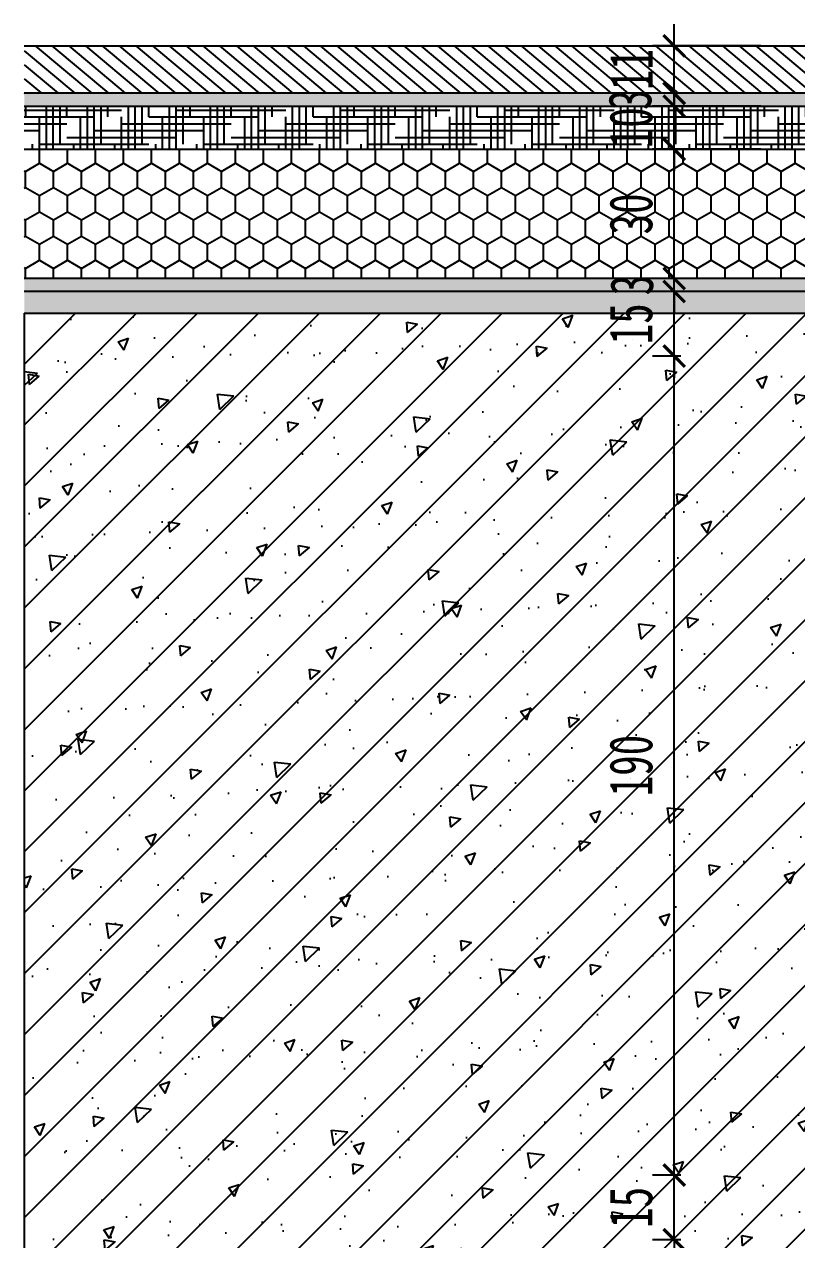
# Model space of a CAD drawing. Header units: millimetres. Extents: x 161920 to 181521, y -136232 to -127655.
# Drawn here: x 162237.8 to 162417, y -132948.7 to -132666.7 of the extents above; entities that cross this region are included whole.
import ezdxf

# ---------------------------------------------------------------- set-up
doc = ezdxf.new("R2010")
doc.units = ezdxf.units.MM
doc.header["$LTSCALE"] = 10
doc.header["$PDMODE"] = 3
for name, color, linetype in [('2MB2', 2, 'Continuous'), ('2PJ', 4, 'Continuous'), ('2TC', 8, 'Continuous'), ('A-土建墙（含管井、立管）', 6, 'Continuous')]:
    doc.layers.add(name, color=color, linetype=linetype)
doc.styles.add('DIM', font='SimSun.ttf', dxfattribs={"width": 0.7})
doc.dimstyles.new('5', dxfattribs={"dimscale": 5, "dimtxt": 2, "dimasz": 1, "dimexe": 1, "dimexo": 1, "dimgap": 1, "dimtad": 1, "dimdec": 0, "dimzin": 0, "dimdsep": 46, "dimtxsty": 'DIM', "dimblk": 'ARCHTICK', "dimcen": 0, "dimclrd": 5, "dimclre": 5, "dimclrt": 35, "dimadec": 0, "dimazin": 0, "dimtfac": 0.5, "dimtdec": 0, "dimtix": 1, "dimtmove": 2, "dimatfit": 2, "dimldrblk": 'A', "dimfxl": 0, "dimtolj": 1, "dimtzin": 0, "dimlwd": -1, "dimlwe": -1, "dimarcsym": 0})
pattern_1 = [(315, (163803.3908, -137857.1157), (0.841899, -3.08696304), [3.96875, -0.79375, 0, -0.79375])]

# ---------------------------------------------------------------- blocks, each defined once
blk = doc.blocks.new('_ArchTick')
at = {"color": 0, "linetype": 'ByBlock', "const_width": 0.15}
blk.add_lwpolyline([(-0.5, -0.5), (0.5, 0.5)], dxfattribs=at)
blk = doc.blocks.new('*D187')
at = {"color": 5, "ltscale": 0.15}
for p, q in [((162388.58, -132933.73), (162388.58, -132928.73)), ((162390.08, -132933.73), (162383.58, -132933.73)), ((162388.58, -132948.73), (162388.58, -132933.73)), ((162390.08, -132948.73), (162383.58, -132948.73)), ((162388.58, -132948.73), (162388.58, -132953.73))]:
    blk.add_line(p, q, dxfattribs=at)
at = {"layer": 'Defpoints', "color": 0, "ltscale": 0.15}
for p in [(162388.58, -132933.73), (162395.08, -132933.73), (162395.08, -132948.73)]:
    blk.add_point(p, dxfattribs=at)
at = {"color": 5, "ltscale": 0.15, "xscale": 5, "yscale": 5, "zscale": 5}
for p, rotation in [((162388.58, -132933.73), 270), ((162388.58, -132948.73), 90)]:
    blk.add_blockref('_ArchTick', p, dxfattribs=dict(at, rotation=rotation))
at = {"color": 35, "ltscale": 0.15, "insert": (162378.58, -132941.23), "char_height": 10, "attachment_point": 5, "rotation": 90, "style": 'DIM'}
blk.add_mtext('\\A1;15', dxfattribs=at)
blk = doc.blocks.new('A')
for p, q in [((-1.435, 1.148), (-1.09, 1.437)), ((-1.435, 1.148), (-0.369, 0)), ((-1.09, 1.437), (0, 0)), ((-0.369, 0), (-2.127, 0)), ((-1.435, -1.148), (-0.369, 0)), ((-1.09, -1.437), (0, 0)), ((-1.435, -1.148), (-1.09, -1.437))]:
    blk.add_line(p, q)
for points in [[(-1.435, 1.148), (-1.09, 1.437), (-0.369, 0), (0, 0)], [(-1.435, -1.148), (-1.09, -1.437), (-0.369, 0), (0, 0)]]:
    blk.add_solid(points)
blk = doc.blocks.new('*D188')
at = {"color": 5, "ltscale": 0.15}
for p, q in [((162390.08, -132743.73), (162383.58, -132743.73)), ((162388.58, -132933.73), (162388.58, -132743.73)), ((162390.08, -132933.73), (162383.58, -132933.73))]:
    blk.add_line(p, q, dxfattribs=at)
at = {"layer": 'Defpoints', "color": 0, "ltscale": 0.15}
for p in [(162388.58, -132743.73), (162395.08, -132743.73), (162395.08, -132933.73)]:
    blk.add_point(p, dxfattribs=at)
at = {"color": 5, "ltscale": 0.15, "xscale": 5, "yscale": 5, "zscale": 5}
for p, rotation in [((162388.58, -132743.73), 90), ((162388.58, -132933.73), 270)]:
    blk.add_blockref('_ArchTick', p, dxfattribs=dict(at, rotation=rotation))
at = {"color": 35, "ltscale": 0.15, "insert": (162378.58, -132838.73), "char_height": 10, "attachment_point": 5, "rotation": 90, "style": 'DIM'}
blk.add_mtext('\\A1;190', dxfattribs=at)
blk = doc.blocks.new('*D189')
at = {"color": 5, "ltscale": 0.15}
for p, q in [((162388.58, -132728.73), (162388.58, -132723.73)), ((162408.71, -132728.73), (162383.58, -132728.73)), ((162388.58, -132743.73), (162388.58, -132728.73)), ((162390.08, -132743.73), (162383.58, -132743.73)), ((162388.58, -132743.73), (162388.58, -132748.73))]:
    blk.add_line(p, q, dxfattribs=at)
at = {"layer": 'Defpoints', "color": 0, "ltscale": 0.15}
for p in [(162388.58, -132728.73), (162413.71, -132728.73), (162395.08, -132743.73)]:
    blk.add_point(p, dxfattribs=at)
at = {"color": 5, "ltscale": 0.15, "xscale": 5, "yscale": 5, "zscale": 5}
for p, rotation in [((162388.58, -132728.73), 270), ((162388.58, -132743.73), 90)]:
    blk.add_blockref('_ArchTick', p, dxfattribs=dict(at, rotation=rotation))
at = {"color": 35, "ltscale": 0.15, "insert": (162378.58, -132736.23), "char_height": 10, "attachment_point": 5, "rotation": 90, "style": 'DIM'}
blk.add_mtext('\\A1;15', dxfattribs=at)
blk = doc.blocks.new('*D190')
at = {"color": 5, "ltscale": 0.15}
for p, q in [((162388.58, -132725.73), (162388.58, -132720.73)), ((162408.71, -132725.73), (162383.58, -132725.73)), ((162388.58, -132728.73), (162388.58, -132725.73)), ((162408.71, -132728.73), (162383.58, -132728.73)), ((162388.58, -132728.73), (162388.58, -132733.73))]:
    blk.add_line(p, q, dxfattribs=at)
at = {"layer": 'Defpoints', "color": 0, "ltscale": 0.15}
for p in [(162388.58, -132725.73), (162413.71, -132725.73), (162413.71, -132728.73)]:
    blk.add_point(p, dxfattribs=at)
at = {"color": 5, "ltscale": 0.15, "xscale": 5, "yscale": 5, "zscale": 5}
for p, rotation in [((162388.58, -132725.73), 270), ((162388.58, -132728.73), 90)]:
    blk.add_blockref('_ArchTick', p, dxfattribs=dict(at, rotation=rotation))
at = {"color": 35, "ltscale": 0.15, "insert": (162378.77, -132727.23), "char_height": 10, "attachment_point": 5, "rotation": 90, "style": 'DIM'}
blk.add_mtext('\\A1;3', dxfattribs=at)
blk = doc.blocks.new('*D191')
at = {"color": 5, "ltscale": 0.15}
for p, q in [((162408.71, -132695.73), (162383.58, -132695.73)), ((162388.58, -132725.73), (162388.58, -132695.73)), ((162408.71, -132725.73), (162383.58, -132725.73))]:
    blk.add_line(p, q, dxfattribs=at)
at = {"layer": 'Defpoints', "color": 0, "ltscale": 0.15}
for p in [(162388.58, -132695.73), (162413.71, -132695.73), (162413.71, -132725.73)]:
    blk.add_point(p, dxfattribs=at)
at = {"color": 5, "ltscale": 0.15, "xscale": 5, "yscale": 5, "zscale": 5}
for p, rotation in [((162388.58, -132695.73), 90), ((162388.58, -132725.73), 270)]:
    blk.add_blockref('_ArchTick', p, dxfattribs=dict(at, rotation=rotation))
at = {"color": 35, "ltscale": 0.15, "insert": (162378.58, -132710.73), "char_height": 10, "attachment_point": 5, "rotation": 90, "style": 'DIM'}
blk.add_mtext('\\A1;30', dxfattribs=at)
blk = doc.blocks.new('*D192')
at = {"color": 5, "ltscale": 0.15}
for p, q in [((162388.58, -132685.73), (162388.58, -132680.73)), ((162408.71, -132685.73), (162383.58, -132685.73)), ((162388.58, -132695.73), (162388.58, -132685.73)), ((162408.71, -132695.73), (162383.58, -132695.73)), ((162388.58, -132695.73), (162388.58, -132700.73))]:
    blk.add_line(p, q, dxfattribs=at)
at = {"layer": 'Defpoints', "color": 0, "ltscale": 0.15}
for p in [(162388.58, -132685.73), (162413.71, -132685.73), (162413.71, -132695.73)]:
    blk.add_point(p, dxfattribs=at)
at = {"color": 5, "ltscale": 0.15, "xscale": 5, "yscale": 5, "zscale": 5}
for p, rotation in [((162388.58, -132685.73), 270), ((162388.58, -132695.73), 90)]:
    blk.add_blockref('_ArchTick', p, dxfattribs=dict(at, rotation=rotation))
at = {"color": 35, "ltscale": 0.15, "insert": (162378.58, -132690.73), "char_height": 10, "attachment_point": 5, "rotation": 90, "style": 'DIM'}
blk.add_mtext('\\A1;10', dxfattribs=at)
blk = doc.blocks.new('*D193')
at = {"color": 5, "ltscale": 0.15}
for p, q in [((162388.58, -132682.73), (162388.58, -132677.73)), ((162408.71, -132682.73), (162383.58, -132682.73)), ((162388.58, -132685.73), (162388.58, -132682.73)), ((162408.71, -132685.73), (162383.58, -132685.73)), ((162388.58, -132685.73), (162388.58, -132690.73))]:
    blk.add_line(p, q, dxfattribs=at)
at = {"layer": 'Defpoints', "color": 0, "ltscale": 0.15}
for p in [(162388.58, -132682.73), (162413.71, -132682.73), (162413.71, -132685.73)]:
    blk.add_point(p, dxfattribs=at)
at = {"color": 5, "ltscale": 0.15, "xscale": 5, "yscale": 5, "zscale": 5}
for p, rotation in [((162388.58, -132682.73), 270), ((162388.58, -132685.73), 90)]:
    blk.add_blockref('_ArchTick', p, dxfattribs=dict(at, rotation=rotation))
at = {"color": 35, "ltscale": 0.15, "insert": (162378.36, -132684.23), "char_height": 10, "attachment_point": 5, "rotation": 90, "style": 'DIM'}
blk.add_mtext('\\A1;3', dxfattribs=at)
blk = doc.blocks.new('*D194')
at = {"color": 5, "ltscale": 0.15}
for p, q in [((162388.58, -132671.73), (162388.58, -132666.73)), ((162408.71, -132671.73), (162383.58, -132671.73)), ((162388.58, -132682.73), (162388.58, -132671.73)), ((162408.71, -132682.73), (162383.58, -132682.73)), ((162388.58, -132682.73), (162388.58, -132687.73))]:
    blk.add_line(p, q, dxfattribs=at)
at = {"layer": 'Defpoints', "color": 0, "ltscale": 0.15}
for p in [(162388.58, -132671.73), (162413.71, -132671.73), (162413.71, -132682.73)]:
    blk.add_point(p, dxfattribs=at)
at = {"color": 5, "ltscale": 0.15, "xscale": 5, "yscale": 5, "zscale": 5}
for p, rotation in [((162388.58, -132671.73), 270), ((162388.58, -132682.73), 90)]:
    blk.add_blockref('_ArchTick', p, dxfattribs=dict(at, rotation=rotation))
at = {"color": 35, "ltscale": 0.15, "insert": (162378.58, -132677.23), "char_height": 10, "attachment_point": 5, "rotation": 90, "style": 'DIM'}
blk.add_mtext('\\A1;11', dxfattribs=at)

msp = doc.modelspace()

# ---------------------------------------------------------------- hatches: boundary and pattern name
at = {"layer": '2TC'}
h = msp.add_hatch(dxfattribs=at)
h.set_pattern_fill('饰面砖', color=250, scale=5, angle=-135, style=0)
h.set_pattern_definition([(320, (163803.3908, -137857.1157), (-1.606969, -1.9151111), [])])
h.paths.add_polyline_path([(162237.77, -132682.73), (162237.77, -132671.73), (162437.77, -132671.73), (162548.78, -132671.73), (162548.86, -132786.73), (162543.78, -132786.73), (162537.84, -132786.73), (162537.78, -132682.68)])
h = msp.add_hatch(dxfattribs=at)
h.set_pattern_fill('ANSI36', color=250, scale=0.5, angle=-90)
h.set_pattern_definition(pattern_1)
edge = h.paths.add_edge_path()
edge.add_line((162537.83, -132786.69), (162537.78, -132682.73))
edge.add_line((162537.78, -132682.73), (162437.77, -132682.73))
edge.add_line((162437.77, -132682.73), (162237.77, -132682.73))
edge.add_line((162237.77, -132682.73), (162237.77, -132685.73))
edge.add_line((162237.77, -132685.73), (162534.78, -132685.73))
edge.add_line((162534.78, -132685.73), (162534.78, -132786.73))
edge.add_line((162534.78, -132786.73), (162537.84, -132786.73))
h = msp.add_hatch(dxfattribs=at)
h.set_pattern_fill('HOUND', color=250, angle=-180, style=0)
h.set_pattern_definition([(90, (163803.3908, -137857.1157), (1.5875, 6.35), [25.4, -12.7]), (360, (163803.3908, -137857.1157), (-6.35, -1.5875), [25.4, -12.7])])
h.paths.add_polyline_path([(162543.78, -132786.73), (162543.78, -132791.73), (162524.82, -132791.73), (162524.78, -132786.73), (162524.82, -132695.73), (162237.77, -132695.73), (162237.77, -132685.73), (162437.77, -132685.73), (162534.78, -132685.72), (162534.78, -132786.73), (162543.78, -132786.73), (162543.78, -132791.73)])
h = msp.add_hatch(dxfattribs=at)
h.set_pattern_fill('玻璃5', color=250, scale=30, angle=-180, style=0)
h.set_pattern_definition([(90, (163803.3908, -137857.1157), (3.2475953, 5.625), [3.75, -7.5]), (330, (163803.3908, -137857.1157), (3.2475953, -5.625), [3.75, -7.5]), (30, (163803.3908, -137857.1157), (6.4951905, 1e-08), [-7.5, 3.75])])
h.paths.add_polyline_path([(162237.77, -132725.73), (162237.77, -132695.73), (162437.77, -132695.73), (162524.78, -132695.73), (162524.82, -132786.73), (162524.82, -132791.73), (162524.78, -132791.73), (162504.78, -132791.73), (162504.78, -132725.73)])
h = msp.add_hatch(dxfattribs=at)
h.set_pattern_fill('ANSI36', color=250, scale=0.5, angle=-90)
h.set_pattern_definition(pattern_1)
h.paths.add_polyline_path([(162504.78, -132725.73), (162504.78, -132791.73), (162501.78, -132791.73), (162501.78, -132728.73), (162237.77, -132728.73), (162237.77, -132725.73), (162437.77, -132725.73)])
h = msp.add_hatch(dxfattribs=at)
h.set_pattern_fill('AR-SAND', color=250, scale=0.05, angle=-180, style=0)
h.set_pattern_definition([(52.5, (163724.3273, -139607.2496), (2.4470662, -0.08000156), [0, -1.9304, 0, -2.159, 0, -2.06375]), (82.5, (163724.3273, -139607.2496), (3.5841255, 2.2476164), [0, -1.0414, 0, -1.7399, 0, -0.66675]), (122.5, (163724.3273, -139608.8117), (0.0071859, 3.95496185), [0, -0.635, 0, -2.286, 0, -2.9845]), (132.5, (163724.3273, -139608.8117), (1.1146466, 3.8177823), [0, -0.3175, 0, -1.4986, 0, -1.7145])])
h.paths.add_polyline_path([(162488.67, -132736.62), (162496.52, -132736.16), (162486.78, -132736.8), (162486.78, -132737.37)], flags=16)
h.paths.add_polyline_path([(162502.06, -132791.64), (162486.78, -132791.73), (162486.78, -132743.73), (162437.77, -132743.73), (162437.77, -132733.73), (162237.77, -132733.73), (162237.77, -132728.73), (162437.77, -132728.73), (162501.78, -132728.73)])
h = msp.add_hatch(dxfattribs=at)
h.set_pattern_fill('钢筋混凝土', color=250, scale=4, angle=-180, style=0)
h.set_pattern_definition([(45, (163603.391, -137857.116), (7.071068, -7.071068), []), (40, (163603.39, -137857.116), (-2.51009, 28.69041), [3, -33]), (95, (163603.39, -137857.116), (30.08769, -5.55005), [2.4, -26.4]), (349.5486, (163603.182, -137854.725), (27.57758, 23.14038), [2.5496, -28.04568]), (43.8158, (163611.39, -137857.116), (-6.62076, 42.68964), [4.5, -49.5]), (353.3644, (163610.84, -137853.56), (38.9647, 37.3865), [3.8244, -42.06852]), (98.8158, (163611.39, -137857.116), (38.96474, 37.38648), [3.6, -39.6]), (69, (163609.39, -137853.116), (-16.10476, 23.87628), [3, -33]), (124, (163609.39, -137853.116), (29.006, 9.73261), [2.4, -26.4]), (18.5486, (163608.05, -137851.126), (12.90122, 33.6089), [2.5496, -28.04568]), (52.5, (163603.391, -137857.116), (13.315754, 0.486394), [0, -26.08, 0, -26.8, 0, -26.5]), (82.5, (163603.391, -137857.116), (15.77647, 10.52278), [0, -15.28, 0, -25.48, 0, -10.1]), (122.5, (163603.391, -137866.036), (-0.902195, 21.352897), [0, -10, 0, -31.2, 0, -41.4]), (132.5, (163603.39, -137870.036), (4.0042, 23.32745), [0, -13, 0, -20.72, 0, -29.4])])
h.paths.add_polyline_path([(162237.77, -132933.73), (162237.77, -132733.73), (162436.78, -132733.73), (162437.77, -133193.33), (162237.77, -133193.33)])

# ---------------------------------------------------------------- linework, layer by layer
at = {"layer": '2MB2'}
msp.add_lwpolyline([(162237.77, -132671.73), (162548.78, -132671.73), (162548.78, -132786.73), (162537.84, -132786.73), (162537.78, -132682.73), (162237.77, -132682.73)], dxfattribs=at)
at = {"layer": '2PJ'}
for points in [[(162537.83, -132786.69), (162537.78, -132682.73), (162237.77, -132682.73)], [(162237.77, -132685.73), (162534.78, -132685.73), (162534.78, -132786.73), (162537.84, -132786.73)], [(162237.77, -132695.73), (162524.82, -132695.73), (162524.82, -132786.73), (162524.82, -132791.73), (162524.78, -132791.73), (162504.78, -132791.73), (162504.78, -132725.73), (162237.77, -132725.73)], [(162501.78, -132791.73), (162501.78, -132728.73), (162237.77, -132728.73)]]:
    msp.add_lwpolyline(points, dxfattribs=at)
at = {"layer": 'A-土建墙（含管井、立管）', "color": 6}
msp.add_line((162237.77, -132733.73), (162437.77, -132733.73), dxfattribs=at)
for points in [[(162237.77, -132733.73), (162437.77, -132733.73), (162437.77, -133193.33)], [(162237.77, -132733.73), (162237.77, -133193.33)]]:
    msp.add_lwpolyline(points, dxfattribs=at)

# ---------------------------------------------------------------- dimensions: what is measured, and where the dimension line sits
at = {"color": 1, "ltscale": 0.15}
for base, p1, p2, picture, middle in [((162388.58, -132671.73), (162413.71, -132682.73), (162413.71, -132671.73), '*D194', (162378.58, -132677.23)), ((162388.58, -132685.73), (162413.71, -132695.73), (162413.71, -132685.73), '*D192', (162378.58, -132690.73)), ((162388.58, -132695.73), (162413.71, -132725.73), (162413.71, -132695.73), '*D191', (162378.58, -132710.73)), ((162388.58, -132728.73), (162395.08, -132743.73), (162413.71, -132728.73), '*D189', (162378.58, -132736.23)), ((162388.58, -132743.73), (162395.08, -132933.73), (162395.08, -132743.73), '*D188', (162378.58, -132838.73)), ((162388.58, -132933.73), (162395.08, -132948.73), (162395.08, -132933.73), '*D187', (162378.58, -132941.23))]:
    dim = msp.add_linear_dim(base=base, p1=p1, p2=p2, angle=90, dimstyle='5', dxfattribs=at)
    dim.commit()
    dim.dimension.update_dxf_attribs({"geometry": picture, "text_midpoint": middle})
for base, p1, p2, picture, middle in [((162388.58, -132682.73), (162413.71, -132685.73), (162413.71, -132682.73), '*D193', (162378.36, -132684.23)), ((162388.58, -132725.73), (162413.71, -132728.73), (162413.71, -132725.73), '*D190', (162378.77, -132727.23))]:
    dim = msp.add_linear_dim(base=base, p1=p1, p2=p2, angle=90, dimstyle='5', dxfattribs=at)
    dim.commit()
    dim.dimension.update_dxf_attribs({"geometry": picture, "text_midpoint": middle, "dimtype": 160})

doc.saveas('drawing.dxf')
